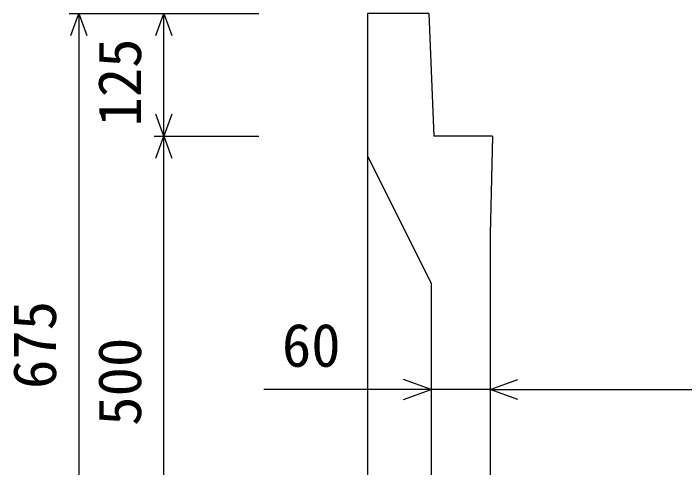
# Model space of a CAD drawing. Units: millimetres, scale not verified. Extents: x -16800 to 16800, y -5940 to 5940.
# Drawn here: x 3614 to 4298, y 3298 to 3761 of the extents above; entities that cross this region are included whole.
import ezdxf
from ezdxf.enums import TextEntityAlignment as Align

# ---------------------------------------------------------------- set-up
doc = ezdxf.new("R2010")
doc.units = ezdxf.units.MM
doc.header["$LTSCALE"] = 20
doc.layers.add('0-0_DIM', color=7, linetype='Continuous', lineweight=25)
doc.layers.add('0-5_OUTLINE', color=3, linetype='Continuous', lineweight=25)
doc.styles.add('ＭＳ ゴシック', font='')
doc.styles.get('ＭＳ ゴシック').set_extended_font_data('MS Gothic')

msp = doc.modelspace()

# ---------------------------------------------------------------- linework, layer by layer
at = {"layer": '0-0_DIM'}
for p, q in [((3670.8, 3760.65), (3864.13, 3760.65)), ((3680.8, 3760.65), (3680.8, 3085.65)), ((3767.46, 3635.65), (3767.46, 3760.65)), ((3757.46, 3635.65), (3864.13, 3635.65)), ((3767.46, 3135.65), (3767.46, 3635.65)), ((4040, 3377.61), (3869.31, 3377.61)), ((4100, 3377.61), (4040, 3377.61)), ((4100, 3377.61), (4600, 3377.61))]:
    msp.add_line(p, q, dxfattribs=at)
for points in [[(3672.59, 3738.1), (3680.8, 3760.65), (3689.01, 3738.1)], [(3759.26, 3738.1), (3767.46, 3760.65), (3775.67, 3738.1)], [(3775.67, 3658.2), (3767.46, 3635.65), (3759.26, 3658.2)], [(3759.26, 3613.1), (3767.46, 3635.65), (3775.67, 3613.1)], [(4011.81, 3367.35), (4040, 3377.61), (4011.81, 3387.87)], [(4128.19, 3367.35), (4100, 3377.61), (4128.19, 3387.87)]]:
    msp.add_lwpolyline(points, dxfattribs=at)
at = {"layer": '0-5_OUTLINE'}
for p, q in [((4037.5, 3760.65), (3975, 3760.65)), ((3975, 3760.65), (3975, 3085.65)), ((4037.5, 3760.65), (4042.5, 3635.65)), ((4102.5, 3635.65), (4042.5, 3635.65)), ((4102.5, 3635.65), (4100, 3535.65)), ((3975, 3615.65), (4040, 3485.65)), ((4100, 3535.65), (4100, 3085.65)), ((4040, 3485.65), (4040, 3085.65))]:
    msp.add_line(p, q, dxfattribs=at)

# ---------------------------------------------------------------- texts
at = {"layer": '0-0_DIM', "style": 'ＭＳ ゴシック'}
for s, p in [('125', (3757.46, 3645.4)), ('675', (3670.8, 3378.15)), ('500', (3757.46, 3340.65))]:
    msp.add_text(s, height=43.99, rotation=90, dxfattribs=at).set_placement(p, align=Align.BOTTOM_LEFT)
msp.add_text('60', height=43.99, dxfattribs=at).set_placement((3887.73, 3387.61), align=Align.BOTTOM_LEFT)

doc.saveas('drawing.dxf')
